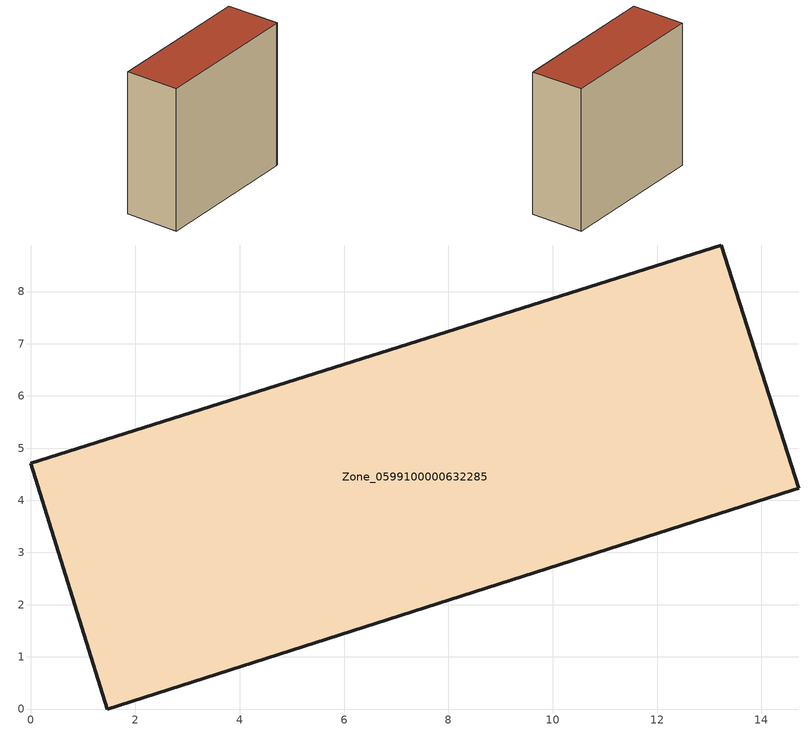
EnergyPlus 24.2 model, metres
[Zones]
Zone_0599100000632285
 floor ground (C_G): 14.59,4.19 1.46,0 0,4.71 13.23,8.89 14.71,4.23 z0.26
 wall outside (C_F): 14.71,4.23 13.23,8.89 0,4.71 1.46,0 14.59,4.19 14.71,4.23 z0.26:13.38
 roof outside (C_R): 1.46,0 14.59,4.19 14.71,4.23 13.23,8.89 0,4.71 z13.38
[BUILDING]
Pand.0599100000632285: North Axis=0; Terrain=City; Loads Convergence Tolerance Value=0.04; Temperature Convergence Tolerance Value=0.4; Solar Distribution=FullExterior; Maximum Number of Warmup Days=25; Minimum Number of Warmup Days=1
[Site:Location]
Rotterdam.The.Hague.AP_ZH_NLD Design_Conditions: Latitude=51.96; Longitude=4.45; Time Zone=1; Elevation=-4.5
[SITE:GROUNDTEMPERATURE:BUILDINGSURFACE]
18, 18, 18, 18, 18, 18, 18, 18, 18, 18, 18, 18
[MATERIAL] Thermal Absorptance=0.9; Solar Absorptance=0.7; Visible Absorptance=0.7
Name | Roughness | Thickness | Conductivity | Density | Specific Heat
G.TI.1946 | MediumSmooth | 0.15 | 1 | 540 | 1210
F.TI.1946 | Rough | 0.3 | 0.857143 | 1920 | 840
R.TI.1946 | MediumRough | 0.2 | 0.1 | 1500 | 1000
[CONSTRUCTION]
C_G: G.TI.1946
C_F: F.TI.1946
C_R: R.TI.1946
[ZONE]
Zone_0599100000632285: Type=1; Multiplier=1; Ceiling Height=Autocalculate; Volume=Autocalculate; Floor Area=autocalculate; Part of Total Floor Area=Yes
[ZONEINFILTRATION:DESIGNFLOWRATE]
Infil_Zone_0599100000632285: Zone or ZoneList or Space or SpaceList=Zone_0599100000632285; Schedule=AlwaysOn; Design Flow Rate Calculation Method=Flow/Area; Flow Rate per Floor Area=0.003; Constant Term Coefficient=1; Temperature Term Coefficient=0; Velocity Term Coefficient=0; Velocity Squared Term Coefficient=0
[HVACTEMPLATE:ZONE:IDEALLOADSAIRSYSTEM]
Zone_0599100000632285: Maximum Heating Supply Air Temperature=50; Minimum Cooling Supply Air Temperature=13; Maximum Heating Supply Air Humidity Ratio=0.0156; Minimum Cooling Supply Air Humidity Ratio=0.0077; Heating Limit=NoLimit; Cooling Limit=NoLimit; Dehumidification Control Type=ConstantSensibleHeatRatio; Cooling Sensible Heat Ratio=0.7; Dehumidification Setpoint=60; Humidification Control Type=None; Humidification Setpoint=30; Outdoor Air Method=None; Outdoor Air Flow Rate per Person=0.00944; Outdoor Air Flow Rate per Zone Floor Area=0; Outdoor Air Flow Rate per Zone=0; Demand Controlled Ventilation Type=None; Outdoor Air Economizer Type=NoEconomizer; Heat Recovery Type=None; Sensible Heat Recovery Effectiveness=0.7; Latent Heat Recovery Effectiveness=0.65
[ZONECONTROL:THERMOSTAT]
ThermostatControl_Zone_0599100000632285: Zone or ZoneList=Zone_0599100000632285; Control Type Schedule=DualSetpointControlType; Control 1=Thermostat_Zone_0599100000632285; Temperature Difference Between Cutout And Setpoint=0
[THERMOSTATSETPOINT:DUALSETPOINT]
Thermostat_Zone_0599100000632285: Heating Setpoint Temperature Schedule=HeatingSetpoint_Zone_0599100000632285; Cooling Setpoint Temperature Schedule=CoolingSetpoint_Zone_0599100000632285
[SCHEDULE:COMPACT]
HeatingSetpoint_Zone_0599100000632285: Through: 12/31, For: AllDays, Until: 24:00, 21
CoolingSetpoint_Zone_0599100000632285: Through: 12/31, For: AllDays, Until: 24:00, 24
DualSetpointControlType: Through: 12/31, For: AllDays, Until: 24:00, 4
AlwaysOn: Through: 12/31, For: AllDays, Until: 24:00, 1
